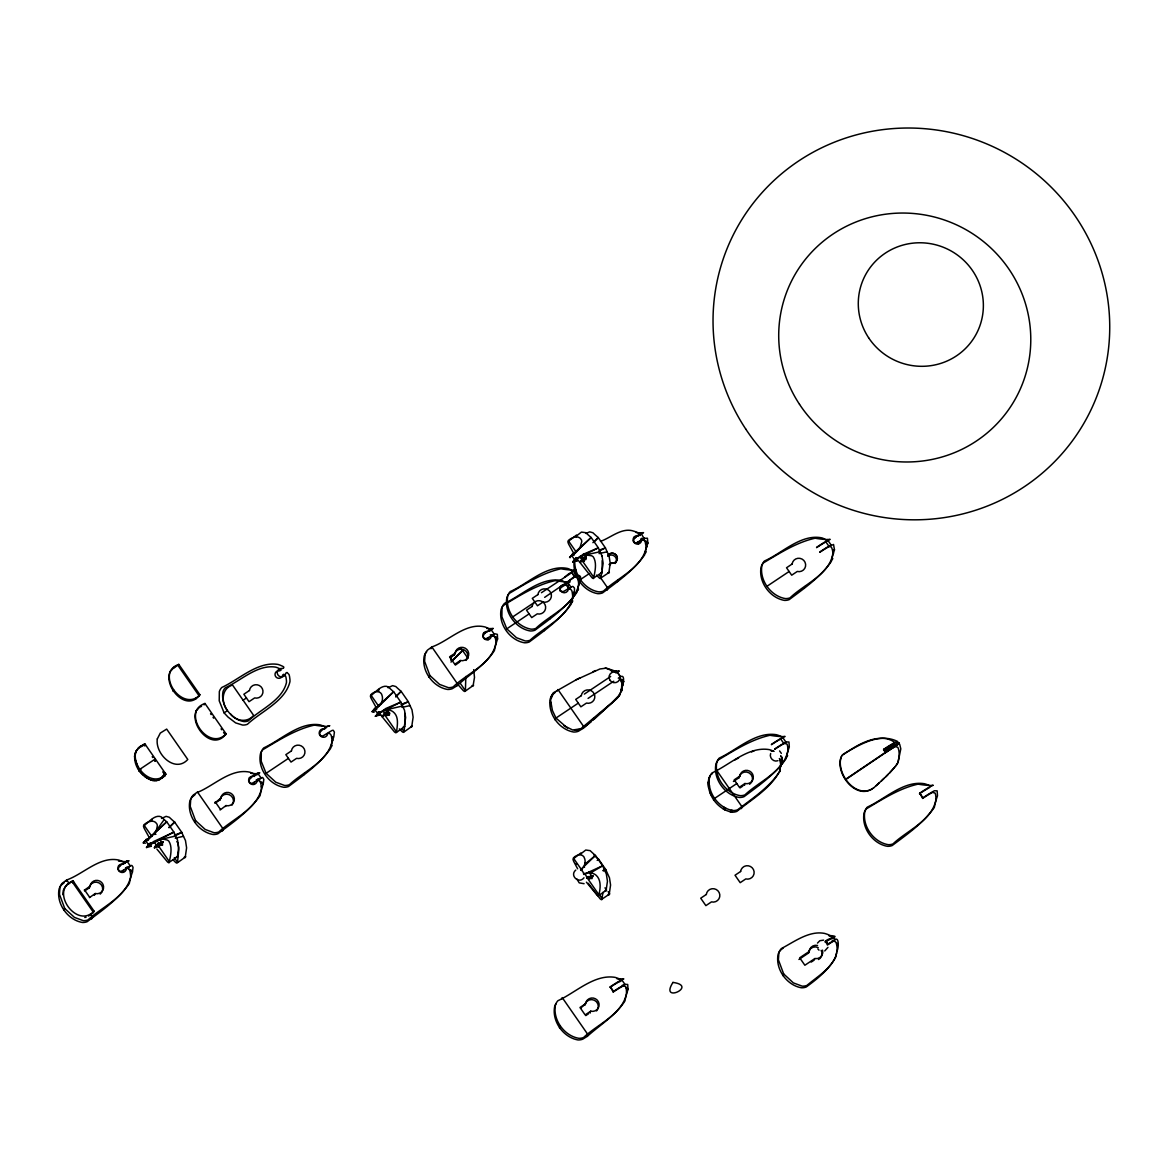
<?xml version="1.0" encoding="UTF-8"?>
<svg xmlns="http://www.w3.org/2000/svg" width="1168" height="1168" viewBox="0 0 1168 1168"><rect width="100%" height="100%" fill="white"/><g stroke="black" fill="none" stroke-linecap="round" stroke-linejoin="round"><path stroke-width="1.5" d="M567.473 728.058L555.968 718.057L552.42 710.451L550.537 700.085L553.661 692.624L576.291 679.718L599.914 668.987L605.958 668.198L615.813 672.096A7.884 1.387 22.1 0 0 615.098 671.512M574.729 561.75C574.641 575.459 584.803 589.519 598.629 591.855A11.753 11.519 26 0 0 603.447 591.11C617.259 578.087 641.32 568.247 645.992 548.478A6.993 1.854 -86.7 0 0 645.962 545.996L645.174 541.748A12.352 3.27 -86.8 0 0 643.875 539.66L641.845 538.171M710.232 775.815A11.753 11.519 26 0 0 708.772 778.691C705.822 793.379 717.356 809.628 732.029 812.154A11.753 11.519 26 0 0 736.847 811.395C751.535 799.584 770.208 788.692 779.29 771.756M708.129 782.034L708.655 787.904M780.355 770.427C770.223 786.882 752.674 798.138 737.65 809.774A11.753 11.519 26 0 1 732.818 810.519C718.145 807.993 706.611 791.743 709.575 777.07A11.753 11.519 26 0 1 712.042 772.924C729.81 764.821 748.352 746.206 769.113 749.593A11.432 2.905 10.9 0 1 771.376 750.294L773.698 751.258M603.038 892.25L601.724 899.725A11.753 2.029 56.2 0 1 600.148 898.834L588.263 883.285M602.148 569.838L602.148 560.698M134.481 756.397L136.16 750.98M134.787 754.864C133.488 765.712 141.167 776.297 151.139 780.005M580.262 580.467C582.496 573.152 575.342 574.933 572.247 578.321M621.274 689.631C623.011 685.543 626.632 671.206 618.281 678.185M834.492 549.894L833.543 544.478L827.47 547.033A28.032 2.774 -34.8 0 0 819.98 551.88M779.625 770.267A91.995 90.155 26 0 1 780.18 768.062A87.717 85.95 26 0 1 781.217 764.456L782.283 758.631L780.837 756.061M780.122 760.047L782.137 761.667L782.122 757.477L780.735 756.046M601.9 572.276L600.586 578.583A11.753 2.029 56.2 0 1 599.009 577.693L596.454 575.109M574.072 561.823C572.685 576.101 583.46 591.212 597.739 593.665A11.753 11.519 26 0 0 602.571 592.906C617.478 581.708 633.99 570.305 644.692 554.785A89.323 87.527 26 0 1 647.86 543.178L647.437 538.229L644.094 538.36L640.677 532.842A89.323 87.527 26 0 1 636.18 532.55M176.368 856.889A11.753 2.029 56.2 0 0 177.302 857.297L178.704 847.574L177.58 840.274A89.323 15.461 56.2 0 1 173.901 832.112L166.732 821.79A89.323 15.461 56.2 0 1 161.403 816.987C154.935 813.585 147.518 823.615 143.46 825.98A11.753 2.029 56.2 0 0 144.248 828.462L149.256 837.573M184.252 857.181A11.753 2.029 56.2 0 0 185.186 857.575L186.603 847.851L185.478 840.551A89.323 15.461 56.2 0 1 181.785 832.39L174.616 822.068L168.703 827.557M403.281 726.861A11.753 2.029 56.2 0 0 404.216 727.27L405.632 717.546L404.508 710.232A89.323 15.461 56.2 0 1 400.828 702.085L393.645 691.748A89.323 15.461 56.2 0 1 388.331 686.945C381.863 683.557 374.446 693.573 370.387 695.938A11.753 2.029 56.2 0 0 371.176 698.435L376.184 707.531M410.771 726.467A11.753 2.029 56.2 0 0 411.705 726.876L413.122 717.137L411.997 709.837A89.323 15.461 56.2 0 1 408.304 701.676L401.135 691.354A89.323 15.461 56.2 0 1 395.821 686.55L392.609 685.645L388.024 687.762M600.79 572.612A11.753 2.029 56.2 0 0 601.724 573.021L603.141 563.283L602.016 555.983M607.886 572.67A11.753 2.029 56.2 0 0 608.805 573.079L610.222 563.341L609.097 556.041A89.323 15.461 56.2 0 1 605.418 547.88L598.25 537.557A89.323 15.461 56.2 0 1 592.921 532.754L589.709 531.849L585.869 533.469M123.166 872.365L123.487 870.175A7.037 4.044 -39.2 0 0 124.173 869.737L130.261 865.882A29.142 5.344 -56.9 0 1 131.94 865.503L133.05 867.298L132.451 871.97A89.323 87.527 26 0 0 129.283 883.577C118.567 899.083 102.083 910.514 87.162 921.698A11.753 11.519 26 0 1 82.329 922.457C67.671 919.931 56.122 903.682 59.086 889.009A11.753 11.519 26 0 1 61.568 884.862L64.211 882.687M253.938 784.429L254.259 782.224A7.037 4.044 -39.2 0 0 254.945 781.786L261.033 777.946A29.142 5.344 -56.9 0 1 262.712 777.552L263.822 779.363L263.223 784.02A89.323 87.527 26 0 0 260.055 795.642C249.324 811.147 232.841 822.564 217.92 833.762A11.753 11.519 26 0 1 213.102 834.507C198.429 831.981 186.895 815.731 189.844 801.058A11.753 11.519 26 0 1 192.326 796.926L194.983 794.736M488.093 639.757L488.428 637.567A7.037 4.044 -39.2 0 0 489.115 637.115L494.079 634.02M638.385 543.981L638.706 541.777A7.037 4.044 -39.2 0 0 639.392 541.339L642.648 539.178M472.12 685.558A11.753 2.029 56.2 0 0 473.055 685.966L474.5 677.425L473.682 669.644M375.278 716.334L385.732 708.538L400.828 702.085L379.469 713.006L378.593 711.896M579.868 562.129L586.38 556.683M770.661 753.491C768.938 757.74 773.727 762.5 777.976 760.689M572.028 572.276L572.7 571.371A7.986 1.402 22.1 0 0 571.371 570.232L571.021 569.999A9.592 3.27 11.2 0 0 567.765 568.495C546.945 564.1 528.097 583.679 510.255 591.563A11.753 11.519 26 0 0 507.773 595.709C504.81 610.382 516.358 626.632 531.017 629.158A11.753 11.519 26 0 0 535.849 628.399C549.588 614.937 575.605 605.082 578.613 584.088A9.592 4.438 -84.5 0 0 578.102 580.189L577.956 579.708A7.986 2.219 86 0 0 577.021 577.591L575.255 576.919M816.534 547.661A19.316 1.913 -34.8 0 1 826.258 541.704L826.915 540.799A7.986 1.402 22.1 0 0 825.601 539.66L825.25 539.426A9.592 3.27 11.2 0 0 821.995 537.908C801.16 533.528 782.326 553.106 764.471 560.99A11.753 11.519 26 0 0 762.003 565.122C759.039 579.795 770.588 596.045 785.246 598.571A11.753 11.519 26 0 0 790.079 597.826C803.818 584.35 829.835 574.495 832.842 553.515M779.757 771.639L780.56 765.361A11.257 4.292 -83.3 0 0 780.56 763.507L780.18 760.251A6.555 2.409 -84 0 0 779.611 758.806L779.421 758.558M771.362 744.731A19.316 1.913 -34.8 0 1 781.071 738.775L782.253 737.285A6.555 1.577 11.7 0 0 781.304 736.57L780.545 736.176A11.198 2.847 10.9 0 0 776.37 734.716C755.608 731.343 737.052 749.944 719.298 758.061A11.753 11.519 26 0 0 716.816 762.193C713.867 776.881 725.401 793.116 740.074 795.642A11.753 11.519 26 0 0 744.907 794.897C758.864 781.596 783.713 771.668 787.772 751.126A11.198 4.278 -83.3 0 0 787.626 746.367L787.436 745.374A6.555 2.409 -84 0 0 786.867 743.928L784.297 743.417A19.316 1.913 -34.8 0 0 774.588 749.374M835.777 956.607L836.551 952.752M836.872 951.19C838.901 948.372 839.485 933.393 833.061 941.452A19.199 3.446 -40.4 0 0 827.367 945.087M898.265 761.405L900.805 748.863L899.696 744.352A15.286 3.854 -74.7 0 0 898.586 744.045L897.126 745.038A22.732 2.248 -34.8 0 0 885.694 752.061L883.753 749.272A22.732 2.248 -34.8 0 1 895.184 742.264L897.126 741.943A15.286 1.548 3.8 0 0 897.739 741.534C878.832 732.161 859.225 745.082 843.194 754.178M620.704 692.128L620.047 694.318M135.707 752.221C131.882 767.624 152.804 788.546 165.885 774.136L144.774 743.753L138.408 747.724L134.904 753.637M620.865 691.383L621.04 690.624M620.923 691.12L621.215 689.879M621.099 690.376L623.668 681.528L622.325 679.586M709.151 778.676L709.575 777.07M550.756 698.362L551.179 696.756A11.753 11.519 26 0 1 553.661 692.624M148.19 843.895L147.767 845.282M840.858 757.798C836.711 773.902 855.005 798.182 872.058 789.013M835.631 957.366C828.93 969.528 817.264 979.018 806.183 987.018A11.753 11.519 26 0 1 801.35 987.763C786.677 985.237 775.143 968.987 778.107 954.314A11.753 11.519 26 0 1 780.574 950.183L783.232 947.993M898.031 762.222L899.083 756.616A12.936 6.001 -84.5 0 0 898.747 750.119L898.338 748.542A6.862 2.613 -88.2 0 0 897.579 747.111L895.111 746.702A19.316 1.913 -34.8 0 0 885.388 752.674M155.87 844.887L154.541 847.822L158.702 846.596M621.026 980.594L620.967 980.054A6.585 1.577 11.7 0 0 620.106 979.295A7.271 1.737 11.7 0 0 619.186 978.828A11.198 2.847 10.9 0 0 615.01 977.353C594.249 973.981 575.707 992.596 557.939 1000.699A11.753 11.519 26 0 0 555.472 1004.845C552.508 1019.518 564.042 1035.768 578.715 1038.294A11.753 11.519 26 0 0 583.547 1037.534C597.505 1024.234 622.354 1014.32 626.428 993.778A11.198 4.278 -83.3 0 0 626.267 989.004A7.271 2.672 -84 0 0 626.019 987.821A6.585 2.409 -84 0 0 625.376 986.391L622.953 986.055A19.316 1.913 -34.8 0 0 613.229 992.026L610.309 986.77A22.732 2.248 -34.8 0 1 621.726 979.748L623.829 978.915L620.106 979.295M934.298 807.424C923.596 822.929 907.098 834.346 892.191 845.544A11.753 11.519 26 0 1 887.359 846.304C872.686 843.763 861.152 827.528 864.116 812.84A11.753 11.519 26 0 1 866.583 808.709C882.701 799.131 899.623 788.21 918.121 784.137A89.323 87.527 26 0 0 930.297 785.495L933.247 785.246L931.173 786.122A22.732 2.248 -34.8 0 0 919.742 793.145L922.662 798.401A19.316 1.913 -34.8 0 1 932.385 792.43L934.94 792.955A6.555 2.409 -84 0 1 935.51 794.401L935.699 795.393A11.198 4.278 -83.3 0 1 935.86 800.153C931.801 820.695 906.937 830.609 892.98 843.909A11.753 11.519 26 0 1 888.147 844.668C873.489 842.143 861.94 825.893 864.904 811.22A11.753 11.519 26 0 1 867.386 807.073C885.14 798.97 903.682 780.355 924.457 783.728A11.198 2.847 10.9 0 1 928.618 785.203L929.392 785.582A6.555 1.577 11.7 0 1 930.327 786.312L929.159 787.787A19.316 1.913 -34.8 0 0 919.435 793.758M827.966 947.336L824.725 950.956M170.178 671.615C164.673 687.207 186.544 709.472 199.903 694.77L178.792 664.388C153.052 673.396 183.799 716.962 199.903 694.77M196.341 710.684C190.866 726.233 212.664 748.615 226.066 733.84L204.955 703.457C179.113 712.524 210.109 755.93 226.066 733.84M573.911 560.1L572.729 562.056L583.241 554.274L598.337 547.836A89.323 15.461 56.2 0 0 602.031 555.983M383.776 714.247L382.885 715.896L387.046 714.655A4.292 0.745 56.2 0 0 386.798 712.86L386.185 711.984M147.431 846.187L146.745 847.486L150.818 846.304M620.325 693.69L619.39 695.398M897.608 763.157L898.221 761.813M841.5 756.353C834.069 773.012 856.699 801.438 873.518 787.86M899.258 743.403L845.53 779.655M84.651 890.95L89.191 887.914L90.082 886.132A6.818 6.672 26.9 0 1 97.893 880.453A6.818 6.672 26.9 0 1 103.47 888.483A6.818 6.672 26.9 0 1 95.221 893.535L89.483 897.623M220.007 799.861L215.423 803M375.965 715.444L375.483 716.232L379.556 715.064M580.554 561.253L580.073 562.042L584.146 560.859A4.292 0.745 56.2 0 0 583.898 559.063L582.89 557.603M66.123 881.212L66.722 879.971C83.439 874.014 99.82 856.086 118.596 860.028A6.993 1.007 15.3 0 1 120.815 860.787L123.078 861.78A12.512 0.934 21.1 0 1 124.334 862.495L124.918 863.327L125.268 861.634L129.049 860.772L127.035 861.239A8.249 0.905 -35.1 0 0 126.232 861.677L123.691 863.736L127.035 861.239L130.261 865.882L126.378 868.817A4.292 4.205 26 0 1 121.457 872.423A4.292 4.205 26 0 1 117.939 867.357A4.292 4.205 26 0 1 123.151 864.174L123.209 864.13M62.868 894.732L63.276 890.469L65.072 886.979L68.854 882.993L72.942 880.76L94.068 911.142L93.017 912.748M170.134 671.746L174.704 666.621M68.255 884.234L72.942 880.76M174.061 667.935L178.792 664.388M72.985 882.92L73.584 881.679M143.722 745.301L144.774 743.753M63.875 910.31L64.751 908.5L59.466 894.338L59.962 887.198A11.753 11.519 26 0 1 62.444 883.066L66.722 879.971L68.839 883.008C53.64 894.265 74.562 923.932 90.432 914.077L92.535 917.114L91.659 918.924M144.774 745.987L145.416 744.673L140.686 745.987L138.671 748.221M173.112 691.339L173.74 690.025M143.781 775.464L139.08 770.69L139.722 769.391L155.329 758.937M84.33 890.191L90.009 886.235M94.345 895.33L95.221 893.535M195.655 699.004L196.297 697.705M160.235 779.275L165.243 773.216M164.863 775.727L165.885 774.136M204.955 703.457L204.079 704.903M197.261 792.473C213.671 786.02 230.519 768.267 249.368 772.077A6.993 1.007 15.3 0 1 251.587 772.836L253.836 773.829A12.512 0.934 21.1 0 1 255.106 774.545L259.792 772.822L256.04 773.698A89.323 87.527 26 0 1 250.77 773.318M194.633 822.36L195.509 820.564L190.238 806.387L190.734 799.248A11.753 11.519 26 0 1 193.202 795.116L197.494 792.021L223.307 829.178L222.431 830.974M214.708 803.029L220.84 798.182A6.818 6.672 26.9 0 1 228.651 792.503A6.818 6.672 26.9 0 1 234.242 800.547A6.818 6.672 26.9 0 1 225.979 805.584L220.095 810.008M220.84 798.182L219.964 799.978A6.818 6.687 26 0 1 229.337 794.736A6.818 6.687 26 0 1 232.023 805.146M225.555 806.504L225.979 805.584M303.417 775.245L304.293 773.435M332.281 737.84L332.88 736.614M332.252 741.271L332.851 740.059M331.508 746.586L332.106 745.359M384.973 712.509L387.031 715.488L389.674 712.874M430.963 648.766L431.853 646.955C448.965 641.042 465.813 622.033 485.085 626.982A9.592 3.27 11.2 0 1 488.341 628.486L488.691 628.72A7.986 1.402 22.1 0 1 490.005 629.859L490.137 630.151M428.992 677.294L429.868 675.498L424.597 661.322L425.094 654.182A11.753 11.519 26 0 1 427.576 650.05L431.853 646.955L457.666 684.112L456.79 685.908L452.293 688.697A11.753 11.519 26 0 1 447.461 689.441C432.788 686.915 421.254 670.68 424.218 655.993A11.753 11.519 26 0 1 426.685 651.861M450.133 657.701L454.323 654.898L455.199 653.102A6.818 6.687 26 0 1 463.024 647.422A6.818 6.687 26 0 1 468.616 655.452A6.818 6.687 26 0 1 460.353 660.519L459.798 661.643M459.579 662.095L455.301 665.132M544.113 630.749L544.989 628.953M549.865 618.938L550.756 617.142M572.977 593.344L573.576 592.118M578.729 581.533L579.328 580.306M579.284 581.518L580.16 579.708L589.095 573.736M572.948 596.79L573.546 595.563M578.7 584.978L579.299 583.752M572.203 602.089L572.802 600.863M577.97 590.278L578.554 589.052M610.28 564.684L611.054 563.122A5.11 5.008 26 0 0 617.04 559.998A5.11 5.008 26 0 0 614.441 553.734A5.11 5.008 26 0 0 607.915 555.515A5.11 5.008 27 0 1 614.499 553.793A5.11 5.008 27 0 1 617.025 560.056A5.11 5.008 27 0 1 611.054 563.122L608.981 564.509M557.282 690.872L557.939 689.529L583.752 726.671L582.876 728.482L578.379 731.256A11.753 11.519 26 0 1 573.546 732.015C558.888 729.489 547.339 713.239 550.303 698.566A11.753 11.519 26 0 1 552.771 694.42L555.428 692.244M607.068 590.132L607.944 588.322L601.491 579.036M617.478 581.649L618.354 579.839M555.077 719.868L555.968 718.057L578.291 703.121M646.342 544.244L646.941 543.018M646.313 547.675L646.911 546.463M645.568 552.99L646.167 551.763M593.271 719.999L594.162 718.189M622.135 682.594L622.734 681.367M622.106 686.025L622.705 684.813M621.96 690.113L618.558 695.821L611.36 703.209L580.788 728.759L572.743 730.015L563.794 725.635M588.132 876.467L589.738 878.789L590.336 877.562M561.428 999.239L562.231 997.603L588.044 1034.76L587.241 1036.381L582.744 1039.17A11.753 11.519 26 0 1 577.926 1039.929C563.253 1037.388 551.719 1021.153 554.669 1006.466A11.753 11.519 26 0 1 556.129 1003.589M559.457 1027.782L560.246 1026.146M580.598 1008.188L585.577 1003.75A6.818 6.687 26 0 1 593.402 998.071A6.818 6.687 26 0 1 598.994 1006.101A6.818 6.687 26 0 1 590.731 1011.167L585.153 1014.919L580 1007.488L585.577 1003.75M590.731 1011.167L589.942 1012.817A6.818 6.687 26 0 0 590.409 1012.904M804.095 588.351L804.971 586.555M715.531 771.464L716.334 769.843L742.147 806.986L741.344 808.621M613.229 992.026L613.536 991.413A22.732 2.248 -34.8 0 1 624.953 984.39L627.698 984.463L628.034 989.442A89.323 87.527 26 0 0 624.88 1001.049C615.565 1015.576 599.914 1024.964 587.241 1036.381M832.959 550.96L833.558 549.734M832.93 554.391L833.529 553.179M713.56 800.007L714.349 798.372M832.2 559.706L832.784 558.479M733.416 781.48L738.994 777.742L739.797 776.107A6.818 6.687 26 0 1 747.622 770.427A6.818 6.687 26 0 1 753.199 778.457A6.818 6.687 26 0 1 744.936 783.524L739.373 787.276L734.205 779.844L739.797 776.107M744.936 783.524L744.162 785.173A6.818 6.687 26 0 0 744.629 785.261M758.923 785.436L759.799 783.626M780.531 762.894L781.129 761.682M787.787 748.031L788.385 746.805M780.501 766.339L781.1 765.113M787.758 751.462L788.356 750.25M787.013 756.776L787.612 755.55M782.881 975.616L783.684 973.981L778.399 959.819L778.895 952.679A11.753 11.519 26 0 1 781.377 948.547C794.284 941.831 809.132 930.4 824.52 933.407A12.936 4.438 11.2 0 1 830.2 935.568C843.092 936.707 826.316 937.933 825.265 941.817A5.592 5.11 43.3 0 1 827.148 944.372M798.912 959.454L808.46 953.059L809.249 951.424A6.818 6.687 26 0 1 817.542 945.452M814.417 959.468L814.855 958.563A6.818 6.687 26 0 0 822.535 950.124M922.662 798.401L922.968 797.788A22.732 2.248 -34.8 0 1 934.4 790.765L937.145 790.838L937.481 795.817A89.323 87.527 26 0 0 934.312 807.424M489.742 631.348L490.399 628.632L493.261 628.413L488.472 631.304M640.035 535.557L640.677 532.842L643.539 532.623L638.75 535.528M616.018 672.14L616.485 671.191L619.347 670.972L615.784 672.929M158.191 842.727L160.118 845.515L162.79 842.902M586.19 557.793L583.956 560.202L581.971 557.516M897.812 762.748L896.25 765.361M567.838 581.81L570.918 579.255A9.125 0.949 -34.4 0 1 572.218 578.291M817.483 943.087L819.834 940.722L823.615 940.138M619.858 694.653L618.456 696.683M564.626 577.211L567.706 574.627A9.125 0.847 -35.2 0 1 569.05 573.692M841.31 756.762L842.362 755.01M897.214 763.784L895.301 766.631M135.955 751.214L136.86 750.031M196.297 710.816L199.013 707.837M147.84 840.245L155.417 831.806A12.512 9.607 -46.5 0 0 156.687 829.09L157.3 825.995A6.993 4.847 -51.4 0 0 156.935 824.024C154.103 818.856 147.124 821.717 143.825 824.856L151.898 836.463M154.541 833.12L164.177 819.571M619.113 695.807L617.244 698.128M634.341 538.506L635.523 537.207A7.037 5.095 -29.6 0 1 636.18 536.696L641.115 533.586L639.684 534.345M164.44 774.618L161.476 778.472L162.556 777.611M583.985 877.781C578.948 884.468 569.21 875.445 575.78 870.058M895.506 766.237L889.768 772.895M618.091 697.15L594.03 719.371M842.157 755.419C854.392 746.834 870.817 736.074 886.614 738.672A12.936 4.438 11.2 0 1 892.323 740.862L893.505 741.607A6.862 1.81 15.5 0 1 894.352 742.468L893.17 743.928A19.316 1.913 -34.8 0 0 883.461 749.885M894.381 767.624L885.957 776.705M146.263 839.748L143.474 842.975L145.358 843.208M375.001 708.494L372.227 711.721L373.22 711.852M572.51 554.245L569.736 557.472L570.48 557.574M616.792 698.654L582.876 728.482L591.417 721.532M136.7 750.133L138.831 748.119M597.52 860.378L598.585 859.225A89.308 15.461 56.2 0 1 593.986 855.107M174.616 822.068L169.214 827.63M594.205 541.821L598.25 537.557L592.906 542.667M395.791 696.946L401.135 691.354L395.791 696.464M888.147 774.34L881.431 780.983M451.885 660.825L462.601 650.591A89.323 15.461 56.2 0 1 460.703 648.97M503.612 605.185C519.731 595.607 536.638 584.686 555.15 580.613A89.323 87.527 26 0 0 567.312 581.956L570.174 581.737L561.005 587.577A4.964 3.592 -29.6 0 0 560.173 590.088L560.465 591.329A4.292 4.205 26 0 1 565.005 584.891L567.823 582.671L571.05 587.314L569.108 588.935L565.881 584.292M711.254 774.559L712.48 773.406M883.972 778.384L876.204 785.728M147.81 839.354L166.732 821.79L150.716 836.726A29.142 8.045 -40.3 0 1 145.518 840.537A8.249 0.861 -34.1 0 0 144.715 841.194A7.884 0.818 -34.1 0 0 143.299 842.946M126.232 861.677A7.884 0.876 -35.1 0 0 120.961 865.094A7.037 5.095 -29.6 0 0 120.319 865.605L119.121 866.904A4.979 3.606 -29.6 0 0 118.333 869.488L119.428 871.08A4.979 2.862 -39.2 0 0 121.91 870.934L123.487 870.175M254.113 776.516L255.208 775.187L253.909 776.224A4.292 4.205 26 0 0 248.711 779.406A4.292 4.205 26 0 0 252.215 784.473A4.292 4.205 26 0 0 257.135 780.866L261.033 777.946L257.807 773.304A8.249 0.905 -35.1 0 0 256.989 773.727A7.884 0.876 -35.1 0 0 251.719 777.143A7.037 5.095 -29.6 0 0 251.076 777.654L249.879 778.954A4.979 3.606 -29.6 0 0 249.091 781.553L250.2 783.129A4.979 2.862 -39.2 0 0 252.682 782.998L254.259 782.224M490.852 629.362L485.888 632.487A7.037 5.095 -29.6 0 0 485.246 632.998L484.048 634.297A4.979 3.606 -29.6 0 0 483.26 636.881L484.37 638.473A4.979 2.862 -39.2 0 0 486.852 638.327L488.428 637.567M451.009 662.095L462.601 650.591L467.988 658.343M879.095 782.896L873.328 788.254M152.059 819.352L151.694 820.462M378.987 689.31L378.622 690.434A11.753 2.029 56.2 0 0 378.753 691.106M577.912 559.895L591.928 577.634A11.753 2.029 56.2 0 0 593.49 578.525C594.862 572.145 597.228 563.21 593.344 556.975A6.993 5.709 -13.9 0 0 591.461 555.72L585.986 554.99A12.352 10.103 -14 0 0 580.452 556.479L577.24 558.538L598.337 547.836L591.154 537.499A89.323 15.461 56.2 0 1 585.84 532.696L581.46 532.082L576.131 536.185A11.753 2.029 56.2 0 0 576.262 536.857M605.097 890.556A11.753 2.029 56.2 0 0 606.031 890.965L607.448 881.227L606.323 873.927A89.308 15.461 56.2 0 1 602.644 865.765L595.461 855.443A89.308 15.461 56.2 0 1 590.147 850.64L585.767 850.027L580.438 854.129M488.355 631.333L490.399 629.581M638.633 535.543L640.677 533.791M642.926 539.017L644.108 538.346L641.597 540.419A4.292 4.205 26 0 1 636.677 544.025A4.292 4.205 26 0 1 633.158 538.959A4.292 4.205 26 0 1 638.37 535.776M147.431 839.661L145.518 840.537L148.745 845.179L160.717 839.427A12.512 10.965 -19.2 0 1 163.768 839.281L167.039 839.996A6.993 5.709 -13.9 0 1 168.907 841.252C172.791 847.486 170.426 856.436 169.068 862.816A11.753 2.029 56.2 0 1 167.491 861.926L156.877 849.063M150.657 844.318L150.059 843.442M154.41 847.866A7.884 0.73 -35.5 0 1 155.84 846.143A8.249 0.759 -35.5 0 1 156.643 845.457L163.053 841.617M376.753 708.392L393.645 691.748L374.052 709.589L380.914 703.778A7.986 6.147 -55.7 0 0 382.243 700.493L382.345 699.909A9.592 5.869 -65.5 0 0 382.243 696.186C381.337 689.967 373.95 690.93 370.752 694.829L378.812 706.436M379.41 713.064L377.381 714.159C377.001 708.932 370.125 710.626 376.081 708.611L376.695 709.487M573.678 554.158L591.154 537.499L571.605 555.296L574.087 554.742M386.798 712.86L384.097 714.378L388.506 711.443M569.561 557.443L571.517 555.384L574.89 559.91L577.24 558.538L576.685 557.618M487.786 631.494A4.292 4.205 26 0 0 482.837 634.939A4.292 4.205 26 0 0 486.487 639.816A4.292 4.205 26 0 0 491.305 636.21L494.137 633.99L490.399 628.632A89.323 87.527 26 0 1 486.647 628.399M579.547 556.494L581.971 559.968L586.248 557.238M541.426 592.716L575.941 569.926L573.079 570.145A89.323 87.527 26 0 1 560.903 568.787C542.405 572.889 525.483 583.781 509.365 593.373A11.753 11.519 26 0 0 506.897 597.505C503.934 612.178 515.468 628.428 530.141 630.954A11.753 11.519 26 0 0 534.973 630.209C549.88 619.011 566.378 607.594 577.08 592.088A89.323 87.527 26 0 1 580.248 580.467M573.254 574.802L575.196 573.181M544.653 597.359L576.817 575.503L573.59 570.86L569.02 573.678M567.502 586.613L569.444 584.993M640.59 538.974L641.597 540.419L644.415 538.2M583.708 874.409A5.168 4.891 79.6 0 0 580.584 869.81L595.461 855.443L584.715 864.349A7.796 4.964 -58.1 0 1 581.591 869.167A5.548 5.183 63.2 0 1 582.277 869.649M597.242 860.334L598.585 859.225L605.769 869.561A89.308 15.461 56.2 0 0 609.448 877.723L610.572 885.008L609.156 894.746A11.753 2.029 56.2 0 1 608.221 894.338M384.141 714.334L382.768 715.926M831.382 938.459L833.134 936.999L835.076 939.787A22.63 3.796 -39.6 0 0 828.01 944.27A5.212 4.803 40.3 0 0 825.805 941.028M165.024 775.61L163.754 776.632M256.989 773.727L255.398 775.026L256.04 773.698L256.931 774.983M94.068 911.142L88.607 916.106M92.798 912.923L90.067 915.113M163.695 776.691L162.629 777.538M456.79 685.908C469.434 674.491 485.129 665.118 494.4 650.576A89.323 87.527 26 0 1 497.568 638.954L497.349 634.355L494.648 633.728M129.458 866.335L126.378 868.817L125.575 867.663M260.23 778.384L257.135 780.866L256.332 779.713M373.38 710.115L372.052 711.692M620.821 980.843L619.726 981.412A19.316 1.913 -34.8 0 0 610.003 987.383M570.889 555.866L573.999 554.931M636.166 536.696L634.37 538.463A4.979 3.606 -29.6 0 0 633.552 541.105L634.647 542.682A4.964 2.847 -39.2 0 0 637.188 542.521L638.706 541.777M388.083 711.283L384.871 713.765L382.841 710.859L379.79 712.743L379.177 711.867M636.618 536.375L637.903 535.484M287.007 672.418L289.007 674.505A12.512 2.292 88 0 1 289.518 676.36L289.912 679.192A6.993 1.854 -86.7 0 1 289.956 681.659C285.269 701.428 261.209 711.283 247.412 724.291A11.753 11.519 26 0 1 242.579 725.051L235.629 722.89L228.096 717.137L224.11 712.903L227.322 710.67C220.986 702.143 221.409 688.565 232.52 685.017L253.631 715.4C247.455 722.817 236.374 721.459 230.622 714.013M283.401 667.979L282.51 668.563A4.292 4.205 26 0 0 277.312 671.746A4.292 4.205 26 0 0 280.816 676.812A4.292 4.205 26 0 0 285.737 673.206L286.627 672.622M280.568 670.33L279.78 670.855A3.854 3.781 26 0 0 275.093 673.717A3.854 3.781 26 0 0 278.261 678.258A3.854 3.781 26 0 0 282.671 675.016L283.459 674.491M243.075 700.216L246.433 697.953M138.919 770.807L140.875 769.493M576.496 535.061L567.896 541.689A11.753 2.029 56.2 0 0 568.685 544.186L573.692 553.282M325.376 728.394L324.5 728.978A4.292 4.205 26 0 0 319.287 732.161A4.292 4.205 26 0 0 322.806 737.227A4.292 4.205 26 0 0 327.726 733.621L328.602 733.037M579.576 562.407L581.124 561.37M325.755 728.19L325.682 727.299A12.512 0.934 21.1 0 0 324.427 726.584L322.164 725.591A6.993 1.007 15.3 0 0 319.959 724.832C299.636 721.561 281.225 739.884 263.793 747.87A11.753 11.519 26 0 0 261.311 752.002L261.194 761.215L266.1 773.318L288.423 758.368M160.118 845.515L161.666 844.479M455.199 653.102L449.622 656.839L454.775 664.271L460.367 660.533M512.562 617.011L534.886 602.06M566.261 584.088L566.947 583.825A12.352 1.767 15.4 0 0 566.13 582.657L562.859 581.109A6.993 1.007 15.3 0 0 560.655 580.35C540.331 577.065 521.921 595.388 504.488 603.374A11.753 11.519 26 0 0 502.006 607.521L501.89 616.719L506.795 628.822L529.119 613.872M569.298 588.541L568.422 589.139A4.292 4.205 26 0 1 560.669 590.92L561.574 591.431A4.964 2.847 -39.2 0 0 564.013 591.227L571.254 586.92A32.295 6.307 -59.1 0 1 572.992 586.482L574.452 588.059L574.495 592.278A89.323 87.527 26 0 0 571.342 603.9C560.611 619.405 544.127 630.822 529.206 642.02A11.753 11.519 26 0 1 524.374 642.765C509.715 640.239 498.167 624.004 501.13 609.316A11.753 11.519 26 0 1 503.612 605.185M378.87 711.794L382.067 716.656L384.126 715.283M387.031 715.488L389.776 713.648M177.872 856.494L169.637 862.013L158.352 845.749M602.308 572.218L594.074 577.722L582.774 561.472M609.389 572.276L601.155 577.78L599.549 575.459M185.77 856.772L176.952 863.094A11.753 2.029 56.2 0 1 175.39 862.203L172.835 859.604M404.8 726.467L395.996 732.774A11.753 2.029 56.2 0 1 394.419 731.883L382.067 716.656M412.289 726.058L403.471 732.38A11.753 2.029 56.2 0 1 401.909 731.489L399.354 728.905M473.639 685.178L464.82 691.485A11.753 2.029 56.2 0 1 463.258 690.58L457.155 683.689M584.336 694.099L610.66 676.476M588.059 698.406L613.74 681.221M766.777 586.424L789.115 571.488M580.803 853.005L572.992 859.108A11.753 2.029 56.2 0 0 573.78 861.59L577.634 868.802M593.315 875.562L590.322 877.548A6.818 1.183 56.2 0 0 592.03 877.708A6.818 1.183 56.2 0 0 588.789 871.708M589.738 878.789L592.716 876.788M714.466 798.503L736.789 783.553M739.972 787.962L742.76 786.108M845.734 779.246L897.506 744.235L894.148 745.315A19.316 1.913 -34.8 0 0 884.424 751.287M585.752 1015.605L588.541 1013.751M809.249 951.424L799.7 957.818L804.869 965.25L814.855 958.563M811.205 962.096L814.067 960.184M641.174 540.127L637.188 542.521M161.505 818.461L166.09 816.359L169.302 817.264A89.323 15.461 56.2 0 0 174.616 822.068M638.254 535.251L639.407 534.521M641.539 539.879L643.918 538.448M580.584 869.81L581.46 869.284M603.52 870.89L605.769 869.561L602.819 870.598M672.972 982.405C659.015 1004.276 698.829 985.923 672.943 982.419M574.116 560.523L576.817 559.005L576.014 557.837M581.211 560.582L583.898 559.063M376.622 714.772L379.308 713.254L378.301 711.808M825.163 941.919L826.433 941.218M200.224 707.005L201.538 706.29M140.919 746.819L141.868 746.294M827.236 940.766L828.784 939.933M143.138 745.593L143.883 745.184M829.149 939.729L831.12 938.663M591.621 875.431L586.905 878.19A4.833 0.759 -34.6 0 1 587.621 877.927M163.213 842.04L158.936 844.274L158.322 843.398M174.645 836.113L181.799 832.39L174.412 835.12M146.526 847.588A7.884 0.73 -35.5 0 1 147.942 845.851L150.161 843.924M155.84 846.128L158.454 844.785L157.855 843.909M494.137 633.99L491.305 636.21L490.297 634.75M144.715 841.194L147.737 840.434M600.469 541.383C611.068 537.66 622.135 526.943 634.02 531.236A6.993 1.007 15.3 0 1 636.224 531.995L639.48 533.557A12.352 1.767 15.4 0 1 640.385 534.623L639.626 534.988M576.291 679.718L580.189 677.732M734.672 760.032L738.585 758.032M585.694 557.881L584.38 558.552L583.766 557.676M598.848 551.223L605.418 547.894L599.841 549.938M158.994 779.903L160.41 779.173M388.579 711.677L386.871 711.765M401.734 705.019L408.318 701.691L401.004 704.435M831.47 938.532L832.302 937.203A6.862 1.81 15.5 0 0 831.455 936.342L830.258 935.612M382.827 710.816L385.236 709.998A7.986 6.964 -7.1 0 1 388.827 709.954L389.426 710.1A9.592 7.037 1.7 0 1 393.076 711.794C399.252 716.495 397.31 725.357 396.565 731.971L385.279 715.721M593.096 671.615L595.636 670.563M751.491 751.929L754.032 750.863M157.709 780.37L159.155 779.801M492.166 634.837L494.327 636.078A7.986 2.219 86 0 1 495.276 638.195L495.422 638.677A9.592 4.438 -84.5 0 1 495.933 642.575C492.925 663.57 466.908 673.425 453.169 686.886A11.753 11.519 26 0 1 448.337 687.645L439.562 684.39L429.868 675.498M572.904 562.042L577.065 560.801M584.088 883.694L579.211 882.862L576.861 878.935M329.785 725.722L326.617 726.438A89.323 87.527 26 0 1 314.455 725.094C295.942 729.197 279.035 740.089 262.917 749.666A11.753 11.519 26 0 0 260.435 753.813C257.471 768.486 269.02 784.735 283.678 787.261A11.753 11.519 26 0 0 288.511 786.502C303.417 775.318 319.93 763.901 330.632 748.381A89.323 87.527 26 0 1 333.8 736.774L334.398 732.102L333.303 730.307A29.142 5.344 -56.9 0 0 331.624 730.686L323.317 735.723A4.964 2.847 -39.2 0 1 320.879 735.913L319.667 734.176A4.964 3.592 -29.6 0 1 320.499 731.664L322.31 729.898A7.942 0.876 -35.1 0 1 328.398 726.043L329.405 725.81M384.637 710.144L402.537 705.998M159.155 839.763L175.623 836.025M175.273 838.171L183.507 836.303M156.41 780.662L157.884 780.268M84.782 917.508L86.082 917.216M583.854 555.296L600.045 551.749M599.038 553.588L607.126 551.807M401.923 707.37L410.026 705.603M827.309 539.558L830.171 539.339L824.243 542.39A28.032 2.774 -34.8 0 0 816.753 547.237M569.692 588.336L571.678 590.424A12.512 2.292 88 0 1 572.203 592.278L572.597 595.111A6.993 1.854 -86.7 0 1 572.627 597.578C567.955 617.346 543.894 627.201 530.082 640.21A11.753 11.519 26 0 1 525.264 640.969L516.49 637.713L506.795 628.822M283.809 674.316L285.605 676.184A11.227 2.059 88 0 1 286.072 677.849L286.423 680.389A6.278 1.664 -86.7 0 1 286.452 682.608C282.247 700.362 260.639 709.21 248.244 720.904A10.556 10.351 26 0 1 243.908 721.576C230.738 719.313 220.372 704.713 223.03 691.529A10.556 10.351 26 0 1 225.249 687.821C240.915 680.637 257.442 664.183 275.692 667.132A6.278 0.905 15.3 0 1 277.677 667.819L279.707 668.709A11.227 0.847 21.1 0 1 280.846 669.337L280.904 670.14M328.996 732.832L330.982 734.92A12.512 2.292 88 0 1 331.508 736.774L331.902 739.607A6.993 1.854 -86.7 0 1 331.931 742.074C327.259 761.843 303.198 771.683 289.387 784.706A11.753 11.519 26 0 1 284.569 785.465L275.794 782.21L266.1 773.318M257.602 778.91L260.406 782.166A12.512 2.292 88 0 1 260.917 784.02L261.311 786.852M127.035 867.152L129.633 870.116A12.512 2.292 88 0 1 130.159 871.97L130.553 874.788A6.993 1.854 -86.7 0 1 130.582 877.27C125.91 897.039 101.85 906.879 88.038 919.902A11.753 11.519 26 0 1 83.205 920.647L74.431 917.391L64.751 908.5M633.83 537.411L635.523 537.207M483.537 633.202L485.246 632.998M249.368 777.859L251.076 777.654M118.61 865.809L120.319 865.605M156.57 780.56L152.366 780.516M283.78 667.775L283.707 666.884A12.512 0.934 21.1 0 0 282.437 666.169L280.189 665.176A6.993 1.007 15.3 0 0 277.969 664.417C257.646 661.146 239.236 679.469 221.803 687.456A11.753 11.519 26 0 0 219.336 691.587L219.219 700.8L224.11 712.903M155.256 780.677L150.964 780.122M620.223 676.564L616.485 671.191L613.988 671.06M616.485 671.191L611.477 670.855M815.133 538.214C796.634 542.288 779.713 553.209 763.595 562.786A11.753 11.519 26 0 0 761.127 566.918C758.163 581.606 769.697 597.841 784.37 600.381A11.753 11.519 26 0 0 789.203 599.622C804.11 588.424 820.608 577.021 831.309 561.501A89.323 87.527 26 0 1 834.478 549.88M773.464 751.258L771.216 751.097M613.492 671.016L611.229 670.826M374.446 711.998L373.497 711.881M731.139 810.329L732.818 810.519M730.35 811.95L732.029 812.154M828.988 935.772L833.003 937.408M605.199 668.052L605.958 668.198A16.717 5.694 11.2 0 1 607.418 668.49L613.623 670.593A9.811 3.343 11.2 0 1 614.426 671.06M634.75 542.711L633.538 540.974M149.708 779.45L145.139 776.837M619.682 677.98L621.872 683.105L621.376 691.339L621.916 687.733A12.103 5.592 -84.5 0 0 622.004 686.404L622.004 684.55M724.043 807.263L725.868 808.373M723.255 808.898L725.08 809.993M642.853 539.631L647.86 543.178L646.517 541.237M619.595 678.637L623.668 681.528M492.575 635.407L497.583 638.954L496.239 637.027M626.019 987.821L628.034 989.442L626.69 987.5M258.405 780.078L263.223 784.02L261.866 782.093M127.633 868.028L132.451 871.97L131.108 870.029M779.567 750.922L781.348 753.375M818.987 950.168L817.863 948.971M783.684 973.981L793.364 982.887L802.139 986.142A11.753 11.519 26 0 0 806.971 985.383C817.907 976.054 834.405 966.768 837.033 951.409A12.936 6.001 -84.5 0 0 836.726 944.97L838.157 944.824L837.047 943.248M195.509 820.564L205.203 829.455L213.978 832.711A11.753 11.519 26 0 0 218.81 831.952C232.607 818.943 256.668 809.088 261.34 789.32A6.993 1.854 -86.7 0 0 261.311 786.852M176.806 841.544L177.784 842.887M586.409 882.19L597.038 895.053A11.753 2.029 56.2 0 0 598.6 895.944C600.279 889.782 601.797 880.351 596.133 875.27A11.198 8.424 -5.8 0 0 592.088 873.153A7.271 5.548 -6.6 0 0 590.628 872.876L602.644 865.78L583.781 874.409A4.833 0.759 -34.6 0 1 584.496 874.146M919.742 793.145L922.968 797.788M883.753 749.272L885.694 752.061M641.874 538.959L642.473 539.835M780.793 759.726L782.137 761.667M583.182 557.705L584 558.873M576.32 552.187L568.261 540.565C571.561 537.426 578.54 534.579 581.357 539.733A6.993 4.847 -51.4 0 1 581.737 541.704L580.292 546.799A12.352 8.599 -51.4 0 1 576.963 551.457L574.262 554.143M576.101 557.647L576.904 558.8M832.215 940.24L835.543 941.861A6.862 2.613 -88.2 0 1 836.288 943.291L836.697 944.868M571.648 572.481L574.875 577.123M491.582 634.75L492.195 635.626M608.119 891.622L609.74 893.943L602.294 898.922L599.067 894.279M604.995 887.841L606.615 890.162L599.169 895.141L587.884 878.891M581.43 869.591L573.357 857.984C576.437 854.392 583.445 852.947 584.73 858.86A11.198 6.993 -58.9 0 1 585.007 862.962M621.756 980.39L620.865 979.105A89.323 87.527 26 0 1 617.113 978.872M619.916 981.704L621.726 979.748L624.953 984.39L622.953 986.055L622.34 985.193M610.309 986.77L613.536 991.413M402.434 729.255L404.055 731.577L405.252 720.349L404.741 713.254M386.287 711.794L386.885 712.655M178.149 665.702L199.275 696.084M210.547 713.721L211.16 714.612M213.014 717.283L213.642 718.174M221.073 728.876L221.701 729.766M223.555 732.438L224.168 733.329M224.796 734.219L225.439 735.154M215.248 801.905L220.416 809.336M152.205 756.674L152.833 757.579M154.687 760.251L155.315 761.142M162.746 771.844L163.359 772.734M163.987 773.625L165.243 775.435M154.526 760.353L155.14 761.244M163.827 773.727L165.082 775.552M174.309 857.648L177.536 862.291L178.762 850.07L178.018 843.413M154.015 841.69L156.643 845.457A29.142 13.374 -28.8 0 1 161.841 841.661M150.234 842.829L151.037 843.997L173.901 832.112L153.942 841.383A29.142 13.374 -28.8 0 0 148.745 845.179A8.249 0.759 -35.5 0 0 147.942 845.851M125.721 862.276L125.268 861.634A89.323 87.527 26 0 1 118.494 861.093M126.655 867.357L127.254 868.233M84.49 889.855L89.659 897.287M72.343 882.001L93.455 912.383M460.572 683.718L465.404 690.682L465.842 676.476M620.748 679.207L620.588 678.915A7.899 2.19 86 0 1 621.215 680.316M139.08 770.69L134.656 757.784M710.013 792.386L710.991 794.809M709.458 786.268L708.903 782.239M551.062 705.968L550.508 701.939M622.018 685.134A9.563 4.424 -84.5 0 0 621.902 683.382L621.741 682.287A9.811 4.541 -84.5 0 0 621.507 681.251M89.206 887.928A6.818 6.687 26 0 1 99.251 883.023A6.818 6.687 26 0 1 100.185 894.133M158.454 844.785A4.292 0.745 56.2 0 1 158.118 846.158M150.57 844.508A4.292 0.745 56.2 0 1 150.862 846.333A4.292 0.745 56.2 0 1 148.467 843.778M146.613 840.668A4.292 0.745 56.2 0 1 147.343 839.865M159.885 839.208A6.818 1.241 56.3 0 1 162.556 844.61A6.818 1.241 56.3 0 1 160.731 844.23M154.76 834.536A6.818 1.241 56.3 0 1 155.899 834.346M387.134 714.685A4.292 0.745 56.2 0 1 384.885 712.378M450.892 660.446A7.986 6.161 -55.7 0 0 451.184 659.321L451.286 658.737A9.592 5.884 -65.5 0 0 451.344 656.007M584.277 560.903A4.292 0.745 56.2 0 1 582.175 558.83M607.827 556.362A5.11 5.008 26 0 1 614.923 556.494A5.11 5.008 26 0 1 615.113 563.502M576.817 559.005A4.292 0.745 56.2 0 1 577.226 560.844A4.292 0.745 56.2 0 1 575.269 559.005M572.86 555.165A4.292 0.745 56.2 0 1 573.59 554.362M583.474 554.231A5.11 0.934 56.3 0 1 585.956 558.859A5.11 0.934 56.3 0 1 584.657 558.8M454.337 654.927A6.818 6.687 26 0 1 463.93 649.788A6.818 6.687 26 0 1 466.061 660.46M379.308 713.254A4.292 0.745 56.2 0 1 379.717 715.093A4.292 0.745 56.2 0 1 377.76 713.268M375.468 709.648A4.292 0.745 56.2 0 1 376.081 708.611M386.915 709.648A6.818 1.183 56.2 0 1 389.397 714.728A6.818 1.183 56.2 0 1 387.615 714.247M621.624 681.762A9.475 4.38 -84.5 0 1 621.902 683.382M579.255 729.46A11.753 11.519 26 0 1 574.422 730.219M832.842 553.515A9.592 4.438 -84.5 0 0 832.331 549.617L832.185 549.135A7.986 2.219 86 0 0 831.236 547.018L829.484 546.347A19.316 1.913 -34.8 0 0 819.761 552.303M827.309 539.572A89.323 87.527 26 0 1 815.133 538.214M576.51 864.393A11.753 2.029 56.2 0 1 576.247 863.561M584.555 874.058A5.168 4.891 79.6 0 1 586.832 878.19M587.971 876.584A5.548 5.3 75.4 0 1 588.205 877.898M588.19 877.942A7.796 5.957 -6.6 0 1 592.716 876.555M587.781 877.81A4.803 0.774 -36 0 1 588.03 877.81M771.581 744.293A22.732 2.248 -34.8 0 1 782.998 737.285L785.1 736.439L782.137 736.628A89.323 87.527 26 0 1 769.96 735.285C751.447 739.388 734.541 750.279 718.422 759.857A11.753 11.519 26 0 0 715.94 764.003C712.991 778.676 724.525 794.926 739.198 797.452A11.753 11.519 26 0 0 744.016 796.693C758.937 785.495 775.435 774.092 786.137 758.572A89.323 87.527 26 0 1 789.305 746.965L788.969 742.001L786.239 741.928A22.732 2.248 -34.8 0 0 774.807 748.936M585.007 862.962A7.271 4.628 -58.1 0 1 584.715 864.349M590.643 872.773A7.796 5.957 -6.6 0 0 585.066 874.16A5.548 5.3 75.4 0 0 584.934 873.109M584.657 874.029A4.803 0.774 -36 0 1 584.905 874.029M584.453 867.24A6.818 1.183 56.2 0 1 584.54 867.225M779.509 758.645A7.796 2.862 -84 0 1 780.166 759.945M780.18 760.251A7.373 2.701 -84 0 1 780.37 761.244M773.289 751.053A7.271 1.737 11.7 0 1 773.785 751.301M739.008 777.757A6.818 6.687 26 0 1 749.272 772.982A6.818 6.687 26 0 1 749.579 784.268M821.133 950.358A6.818 6.687 26 0 1 818.534 959.512M808.46 953.059A6.818 6.687 26 0 1 818.242 947.628M584.788 1005.4A6.818 6.687 26 0 1 594.381 1000.261A6.818 6.687 26 0 1 596.527 1010.933M899.272 743.388A25.419 2.511 -34.8 0 0 897.535 743.082L896.148 743.651A22.732 2.248 -34.8 0 0 884.731 750.674M157.315 738.906C154.935 754.017 175.098 773.523 187.785 759.477L166.674 729.095L160.308 733.066L157.315 738.906M827.82 540.273L825.878 541.908L829.105 546.551L831.047 544.916L827.82 540.273M782.633 737.344L780.691 738.979L783.918 743.622L785.86 742.001L782.633 737.344M249.441 690.507L243.864 694.245L249.018 701.676L254.609 697.938A6.818 6.687 26 0 0 262.858 692.858A6.818 6.687 26 0 0 257.267 684.813A6.818 6.687 26 0 0 249.456 690.522M291.416 750.922L285.839 754.659L291.007 762.076L296.584 758.353A6.818 6.687 26 0 0 304.833 753.272A6.818 6.687 26 0 0 299.256 745.228A6.818 6.687 26 0 0 291.431 750.936M537.879 594.614L532.301 598.352L537.47 605.783L543.047 602.046A6.818 6.687 26 0 0 551.296 596.965A6.818 6.687 26 0 0 545.719 588.935A6.818 6.687 26 0 0 537.893 594.629M532.126 606.426L526.534 610.163L531.703 617.595L537.28 613.857A6.818 6.687 26 0 0 545.529 608.776A6.818 6.687 26 0 0 539.952 600.746A6.818 6.687 26 0 0 532.126 606.44M581.284 695.675L575.707 699.398L580.876 706.83L586.453 703.092A6.818 6.687 26 0 0 594.702 698.026A6.818 6.687 26 0 0 589.125 689.981A6.818 6.687 26 0 0 581.299 695.69M792.108 564.027L786.531 567.765L791.685 575.196L797.277 571.459A6.818 6.687 26 0 0 805.526 566.378A6.818 6.687 26 0 0 799.934 558.348A6.818 6.687 26 0 0 792.123 564.042M706.304 894.469L700.712 898.207L705.881 905.638L711.458 901.9A6.818 6.687 26 0 0 719.707 896.82A6.818 6.687 26 0 0 714.13 888.775A6.818 6.687 26 0 0 706.304 894.484M740.6 871.503L735.022 875.241L740.191 882.672L745.768 878.935A6.818 6.687 26 0 0 754.017 873.854A6.818 6.687 26 0 0 748.44 865.809A6.818 6.687 26 0 0 740.614 871.518M609.93 680.214A5.519 5.417 26 0 0 619.434 679.805A5.519 5.417 26 0 0 614.193 671.877A5.519 5.417 26 0 0 609.93 680.214M799.525 404.347A126.509 123.969 26 0 0 1017.43 395.032A126.509 123.969 26 0 0 897.287 213.16A126.509 123.969 26 0 0 799.525 404.347M745.768 429.094A199.1 195.114 26 0 0 1088.722 414.436A199.1 195.114 26 0 0 899.652 128.203A199.1 195.114 26 0 0 745.768 429.094M868.598 337.713A62.795 61.539 26 0 0 976.755 333.084A62.795 61.539 26 0 0 917.128 242.827A62.795 61.539 26 0 0 868.598 337.713"/></g></svg>
